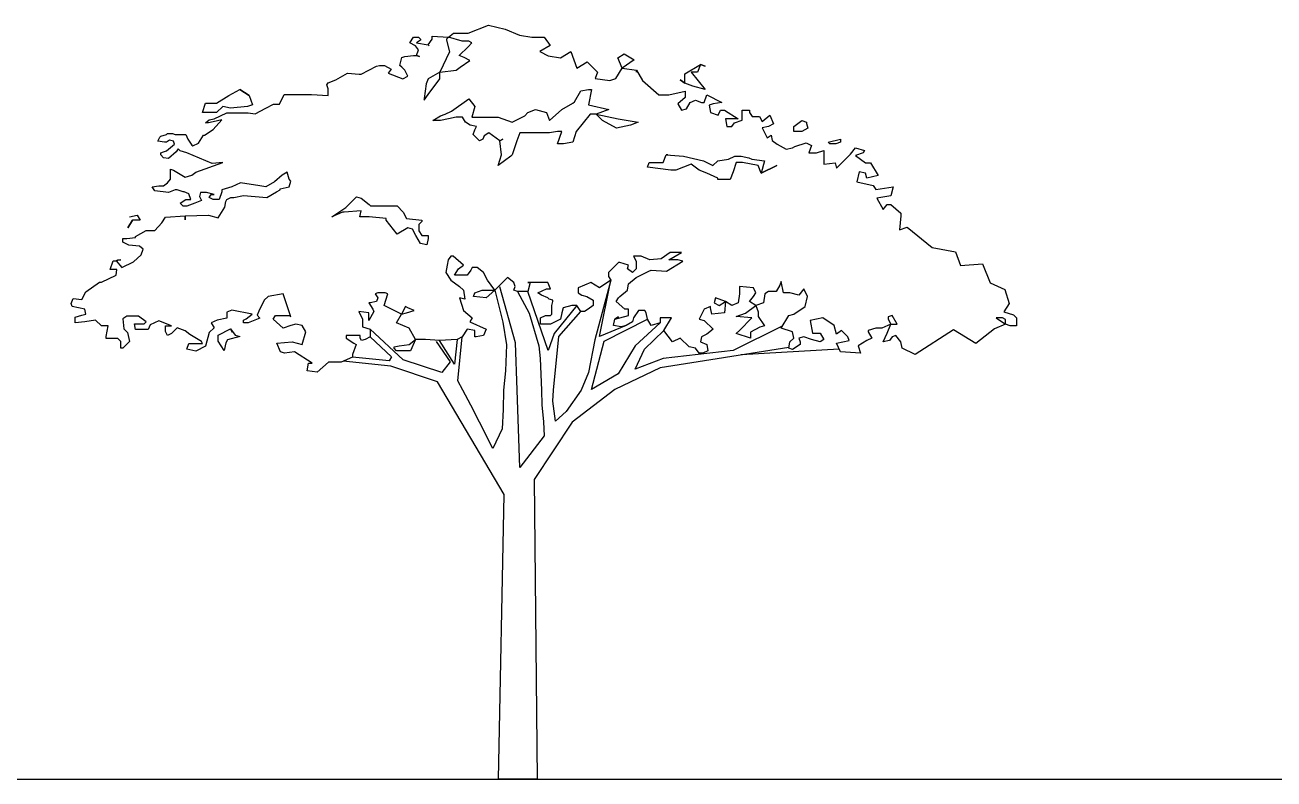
# Model space of a CAD drawing. Header units: millimetres. Extents: x 87938 to 265635, y 330093 to 434310.
# Drawn here: x 166028 to 180578, y 365241 to 374025 of the extents above; entities that cross this region are included whole.
import ezdxf

# ---------------------------------------------------------------- set-up
doc = ezdxf.new("R2010")
doc.units = ezdxf.units.MM
doc.layers.add('www.cad-blocks.net', color=7, linetype='Continuous')

# ---------------------------------------------------------------- blocks, each defined once
blk = doc.blocks.new('A$C55E16487')
for p, q in [((4203, 7898), (4420, 7985)), ((4420, 7985), (4594, 7942)), ((4594, 7942), (4746, 7877)), ((3584, 7795), (3625, 7857)), ((3625, 7857), (3676, 7857)), ((3697, 7826), (3656, 7795)), ((3676, 7857), (3697, 7836)), ((3697, 7836), (3697, 7826)), ((3779, 7774), (3821, 7836)), ((3821, 7836), (3821, 7867)), ((3821, 7867), (3996, 7857)), ((3996, 7857), (3975, 7836)), ((3975, 7836), (3975, 7826)), ((3975, 7826), (4006, 7702)), ((3996, 7857), (4047, 7898)), ((4140, 7815), (3996, 7857)), ((4047, 7898), (4078, 7898)), ((4078, 7898), (4150, 7898)), ((4212, 7815), (4140, 7815)), ((4150, 7898), (4203, 7898)), ((4243, 7795), (4212, 7815)), ((4746, 7877), (4876, 7855)), ((4876, 7855), (5007, 7855)), ((5007, 7855), (5072, 7768)), ((3645, 7764), (3584, 7795)), ((3676, 7723), (3645, 7764)), ((3656, 7795), (3779, 7774)), ((3656, 7661), (3676, 7723)), ((3779, 7774), (3790, 7764)), ((3790, 7764), (3779, 7774)), ((4006, 7702), (3903, 7486)), ((4109, 7661), (4202, 7754)), ((4202, 7754), (4243, 7795)), ((5072, 7768), (4963, 7703)), ((4963, 7703), (5050, 7659)), ((5181, 7638), (5289, 7703)), ((5289, 7703), (5355, 7529)), ((5789, 7638), (5854, 7681)), ((5854, 7681), (5963, 7616)), ((3069, 7465), (3234, 7548)), ((3234, 7548), (3264, 7558)), ((3264, 7558), (3316, 7558)), ((3316, 7558), (3388, 7517)), ((3481, 7558), (3501, 7640)), ((3501, 7538), (3481, 7558)), ((3501, 7640), (3532, 7651)), ((3532, 7651), (3625, 7661)), ((3625, 7661), (3656, 7661)), ((3656, 7661), (3687, 7651)), ((3687, 7651), (3656, 7661)), ((4160, 7640), (4109, 7661)), ((4119, 7538), (4222, 7610)), ((4222, 7610), (4160, 7640)), ((5050, 7659), (5181, 7638)), ((5355, 7529), (5463, 7594)), ((5463, 7594), (5572, 7486)), ((5833, 7529), (5789, 7638)), ((5963, 7616), (5833, 7529)), ((6499, 7469), (6664, 7568)), ((6664, 7568), (6631, 7485)), ((6664, 7568), (6714, 7551)), ((6714, 7551), (6664, 7568)), ((2801, 7404), (2925, 7476)), ((2925, 7476), (3048, 7465)), ((3048, 7465), (3069, 7465)), ((3388, 7517), (3357, 7476)), ((3357, 7476), (3512, 7414)), ((3532, 7507), (3501, 7538)), ((3512, 7414), (3563, 7445)), ((3563, 7445), (3532, 7507)), ((3779, 7414), (3759, 7363)), ((3903, 7486), (3779, 7414)), ((3779, 7249), (3903, 7414)), ((3903, 7486), (4078, 7507)), ((3903, 7414), (3903, 7486)), ((4078, 7507), (4119, 7538)), ((5572, 7486), (5550, 7420)), ((5550, 7420), (5702, 7399)), ((5702, 7399), (5767, 7420)), ((5767, 7420), (5833, 7529)), ((5833, 7529), (5985, 7507)), ((5985, 7507), (5985, 7486)), ((5985, 7486), (5985, 7507)), ((5985, 7507), (6050, 7399)), ((6499, 7370), (6499, 7469)), ((6631, 7485), (6565, 7485)), ((6565, 7485), (6714, 7304)), ((1670, 7238), (1786, 7304)), ((1786, 7304), (1885, 7238)), ((1885, 7238), (1786, 7304)), ((1786, 7304), (1885, 7238)), ((2708, 7352), (2719, 7373)), ((2719, 7311), (2708, 7352)), ((2719, 7373), (2801, 7404)), ((2719, 7239), (2719, 7311)), ((3759, 7363), (3738, 7208)), ((5329, 7172), (5395, 7288)), ((5395, 7288), (5478, 7304)), ((5478, 7304), (5511, 7304)), ((5511, 7304), (5478, 7139)), ((6050, 7399), (6224, 7247)), ((6329, 7245), (6503, 7285)), ((6499, 7370), (6450, 7403)), ((6450, 7403), (6499, 7370)), ((6582, 7337), (6499, 7370)), ((6503, 7285), (6503, 7218)), ((6714, 7304), (6582, 7337)), ((1390, 7057), (1423, 7156)), ((1423, 7156), (1539, 7156)), ((1539, 7156), (1670, 7238)), ((1885, 7238), (1918, 7139)), ((2060, 7105), (2142, 7146)), ((2142, 7146), (2204, 7146)), ((2204, 7146), (2255, 7249)), ((2255, 7249), (2399, 7249)), ((2399, 7249), (2544, 7249)), ((2544, 7249), (2719, 7239)), ((3738, 7188), (3779, 7249)), ((3738, 7208), (3738, 7188)), ((4027, 7073), (4209, 7205)), ((4209, 7205), (4274, 7123)), ((5197, 7090), (5313, 7156)), ((5313, 7156), (5329, 7172)), ((6224, 7247), (6329, 7245)), ((6503, 7218), (6423, 7151)), ((6423, 7151), (6463, 7085)), ((6516, 7098), (6556, 7165)), ((6556, 7165), (6610, 7191)), ((6610, 7191), (6676, 7165)), ((6676, 7165), (6703, 7165)), ((6703, 7165), (6730, 7245)), ((6730, 7245), (6890, 7165)), ((6797, 7151), (6756, 7138)), ((6890, 7165), (6797, 7151)), ((1539, 7057), (1390, 7057)), ((1514, 6992), (1648, 7054)), ((1605, 7123), (1539, 7057)), ((1687, 7106), (1605, 7123)), ((1648, 7054), (1874, 7054)), ((1868, 7123), (1687, 7106)), ((1918, 7139), (1868, 7123)), ((1874, 7054), (1946, 7043)), ((1946, 7043), (2060, 7105)), ((3830, 6975), (3912, 7024)), ((3912, 7024), (3961, 7041)), ((3961, 7041), (4027, 7073)), ((4274, 7123), (4242, 7008)), ((4670, 6958), (4802, 7024)), ((4802, 7024), (4835, 7057)), ((4835, 7057), (4917, 7090)), ((4917, 7090), (5033, 7057)), ((5033, 7057), (5066, 6975)), ((5066, 6975), (5197, 7090)), ((5494, 7041), (5346, 6859)), ((5478, 7139), (5692, 7090)), ((5560, 7041), (5494, 7041)), ((5692, 7090), (5560, 7041)), ((5560, 7041), (5791, 6991)), ((5626, 6975), (5560, 7041)), ((6463, 7085), (6516, 7098)), ((6756, 7138), (6770, 7058)), ((6770, 7058), (6850, 7031)), ((6850, 7031), (6877, 7085)), ((6877, 7085), (6917, 7085)), ((6917, 7085), (7064, 6991)), ((7104, 6978), (7104, 7085)), ((7104, 7085), (7184, 7085)), ((7184, 7085), (7184, 7058)), ((7184, 7058), (7210, 7018)), ((7210, 7018), (7290, 7018)), ((7290, 7018), (7317, 6965)), ((7317, 6965), (7397, 7031)), ((7397, 7031), (7437, 6938)), ((1411, 6817), (1503, 6879)), ((1421, 6951), (1462, 6982)), ((1452, 6951), (1421, 6951)), ((1503, 6961), (1452, 6951)), ((1462, 6982), (1514, 6992)), ((1503, 6879), (1596, 6982)), ((1596, 6982), (1503, 6961)), ((3912, 6975), (3830, 6975)), ((3994, 6991), (3912, 6975)), ((4077, 7008), (3994, 6991)), ((4143, 7008), (4077, 7008)), ((4176, 6958), (4143, 7008)), ((4225, 6925), (4176, 6958)), ((4291, 6909), (4225, 6925)), ((4242, 7008), (4390, 7008)), ((4274, 6876), (4291, 6909)), ((4390, 7008), (4522, 7008)), ((4522, 7008), (4670, 6958)), ((5774, 6892), (5626, 6975)), ((5923, 6925), (5774, 6892)), ((5791, 6991), (6005, 6958)), ((6005, 6958), (5923, 6925)), ((7064, 6991), (6930, 6991)), ((6930, 6991), (6943, 6911)), ((6943, 6911), (6997, 6911)), ((6997, 6911), (7023, 6951)), ((7023, 6951), (7104, 6978)), ((7384, 6911), (7317, 6898)), ((7317, 6898), (7371, 6791)), ((7437, 6938), (7384, 6911)), ((7653, 6909), (7736, 6975)), ((7653, 6859), (7653, 6909)), ((7736, 6975), (7785, 6958)), ((7801, 6892), (7736, 6859)), ((7785, 6958), (7785, 6942)), ((7785, 6942), (7801, 6892)), ((917, 6755), (937, 6796)), ((989, 6745), (917, 6755)), ((937, 6796), (947, 6807)), ((947, 6807), (1009, 6827)), ((1009, 6827), (1019, 6838)), ((1040, 6766), (1009, 6745)), ((1019, 6838), (1061, 6838)), ((1081, 6755), (1040, 6766)), ((1061, 6838), (1071, 6838)), ((1071, 6838), (1102, 6827)), ((1092, 6724), (1081, 6755)), ((1102, 6827), (1205, 6827)), ((1205, 6827), (1215, 6827)), ((1215, 6827), (1236, 6776)), ((1236, 6776), (1277, 6714)), ((1349, 6735), (1401, 6817)), ((1401, 6817), (1411, 6817)), ((4258, 6826), (4274, 6876)), ((4324, 6760), (4258, 6826)), ((4357, 6777), (4324, 6760)), ((4373, 6810), (4357, 6777)), ((4423, 6843), (4373, 6810)), ((4538, 6760), (4423, 6843)), ((4538, 6760), (4571, 6777)), ((4571, 6777), (4538, 6760)), ((4555, 6612), (4538, 6760)), ((4719, 6760), (4670, 6612)), ((4752, 6843), (4719, 6760)), ((4983, 6843), (4752, 6843)), ((5066, 6843), (4983, 6843)), ((5148, 6859), (5066, 6843)), ((5148, 6728), (5197, 6859)), ((5197, 6859), (5148, 6859)), ((5346, 6859), (5313, 6744)), ((7371, 6791), (7411, 6818)), ((7411, 6818), (7424, 6764)), ((7424, 6764), (7477, 6724)), ((7736, 6859), (7653, 6859)), ((8016, 6744), (8148, 6777)), ((8148, 6777), (8148, 6744)), ((947, 6632), (978, 6642)), ((947, 6611), (947, 6632)), ((978, 6642), (1009, 6652)), ((1009, 6745), (989, 6745)), ((1009, 6652), (1092, 6724)), ((1112, 6642), (1030, 6570)), ((1133, 6673), (1112, 6642)), ((1153, 6652), (1133, 6673)), ((1225, 6632), (1153, 6652)), ((1493, 6519), (1225, 6632)), ((1277, 6714), (1287, 6704)), ((1287, 6704), (1349, 6735)), ((5214, 6728), (5148, 6728)), ((5313, 6744), (5214, 6728)), ((7477, 6724), (7571, 6671)), ((7571, 6671), (7638, 6684)), ((7638, 6684), (7664, 6698)), ((7664, 6698), (7784, 6738)), ((7784, 6738), (7838, 6711)), ((7824, 6671), (7811, 6631)), ((7811, 6631), (7891, 6631)), ((7838, 6711), (7824, 6671)), ((7891, 6631), (7971, 6658)), ((7971, 6658), (7971, 6578)), ((8032, 6728), (8016, 6744)), ((8098, 6728), (8032, 6728)), ((8148, 6744), (8098, 6728)), ((8225, 6591), (8252, 6618)), ((8252, 6618), (8305, 6684)), ((8305, 6684), (8399, 6658)), ((8385, 6631), (8305, 6604)), ((8399, 6658), (8385, 6631)), ((978, 6580), (947, 6611)), ((1030, 6570), (978, 6580)), ((1318, 6426), (1606, 6529)), ((1606, 6529), (1493, 6519)), ((4522, 6497), (4555, 6612)), ((4654, 6596), (4522, 6497)), ((4670, 6612), (4654, 6596)), ((6104, 6480), (6120, 6530)), ((6120, 6530), (6269, 6530)), ((6269, 6530), (6302, 6612)), ((6302, 6612), (6318, 6612)), ((6318, 6612), (6302, 6612)), ((6302, 6612), (6483, 6596)), ((6565, 6513), (6401, 6448)), ((6483, 6596), (6697, 6546)), ((6648, 6448), (6565, 6513)), ((6697, 6546), (6796, 6497)), ((6796, 6497), (6846, 6546)), ((6846, 6546), (6961, 6563)), ((6961, 6563), (7027, 6596)), ((7043, 6530), (7010, 6431)), ((7027, 6596), (7093, 6596)), ((7109, 6530), (7043, 6530)), ((7093, 6596), (7175, 6579)), ((7274, 6497), (7109, 6530)), ((7175, 6579), (7208, 6563)), ((7208, 6563), (7340, 6546)), ((7307, 6415), (7274, 6497)), ((7340, 6546), (7307, 6415)), ((7307, 6415), (7472, 6497)), ((7472, 6497), (7307, 6415)), ((7971, 6578), (7971, 6538)), ((7971, 6538), (7971, 6511)), ((7971, 6511), (8091, 6524)), ((8091, 6524), (8105, 6471)), ((8105, 6471), (8225, 6591)), ((8305, 6604), (8412, 6524)), ((8412, 6524), (8452, 6524)), ((8452, 6524), (8465, 6524)), ((8465, 6524), (8545, 6391)), ((1019, 6313), (1050, 6354)), ((1050, 6354), (1050, 6457)), ((1050, 6457), (1081, 6447)), ((1081, 6447), (1205, 6374)), ((1205, 6374), (1277, 6395)), ((1277, 6395), (1318, 6426)), ((2235, 6395), (2152, 6323)), ((2286, 6426), (2235, 6395)), ((2307, 6354), (2286, 6426)), ((2327, 6333), (2307, 6354)), ((6351, 6448), (6104, 6480)), ((6401, 6448), (6351, 6448)), ((6730, 6415), (6648, 6448)), ((6846, 6365), (6730, 6415)), ((6846, 6349), (6846, 6365)), ((7010, 6431), (6977, 6349)), ((8345, 6431), (8318, 6324)), ((8412, 6418), (8345, 6431)), ((8425, 6364), (8412, 6418)), ((8545, 6391), (8425, 6364)), ((855, 6272), (927, 6282)), ((886, 6230), (855, 6272)), ((1030, 6210), (886, 6230)), ((927, 6282), (978, 6282)), ((978, 6282), (1019, 6313)), ((1102, 6241), (1030, 6210)), ((1122, 6241), (1102, 6241)), ((1184, 6220), (1122, 6241)), ((1195, 6220), (1184, 6220)), ((1246, 6199), (1195, 6220)), ((1596, 6220), (1565, 6138)), ((1699, 6272), (1596, 6241)), ((1596, 6241), (1596, 6220)), ((1792, 6313), (1699, 6272)), ((1998, 6282), (1792, 6313)), ((2060, 6272), (1998, 6282)), ((2152, 6323), (2060, 6272)), ((2070, 6158), (2173, 6220)), ((2173, 6220), (2214, 6241)), ((2214, 6251), (2307, 6272)), ((2214, 6241), (2214, 6251)), ((2307, 6272), (2327, 6333)), ((6977, 6349), (6846, 6349)), ((8318, 6324), (8492, 6284)), ((8492, 6284), (8519, 6244)), ((8519, 6244), (8706, 6271)), ((8706, 6271), (8679, 6177)), ((1153, 6097), (1215, 6138)), ((1184, 6066), (1153, 6097)), ((1215, 6138), (1236, 6138)), ((1308, 6097), (1225, 6066)), ((1236, 6138), (1267, 6138)), ((1267, 6138), (1246, 6199)), ((1380, 6127), (1308, 6097)), ((1370, 6210), (1359, 6169)), ((1359, 6169), (1380, 6127)), ((1431, 6210), (1370, 6210)), ((1514, 6189), (1431, 6210)), ((1462, 6158), (1483, 6189)), ((1503, 6138), (1462, 6158)), ((1483, 6189), (1514, 6189)), ((1565, 6138), (1503, 6138)), ((1627, 6055), (1637, 6117)), ((1637, 6117), (1648, 6138)), ((1648, 6138), (1689, 6158)), ((1689, 6158), (1720, 6158)), ((1720, 6158), (1823, 6179)), ((1823, 6179), (2070, 6158)), ((2907, 6052), (3022, 6167)), ((3022, 6167), (3071, 6151)), ((3071, 6151), (3154, 6085)), ((3154, 6085), (3170, 6069)), ((8679, 6177), (8532, 6151)), ((8532, 6151), (8599, 6031)), ((616, 5953), (698, 5970)), ((698, 5970), (731, 5920)), ((999, 5952), (1205, 5963)), ((1225, 6066), (1184, 6066)), ((1205, 5963), (1452, 5973)), ((1205, 5963), (1205, 5922)), ((1205, 5922), (1205, 5963)), ((1452, 5973), (1555, 5942)), ((1555, 5942), (1627, 6055)), ((2758, 5953), (2907, 6052)), ((2874, 6003), (2758, 5953)), ((2890, 6003), (2874, 6003)), ((3071, 6019), (2890, 6003)), ((3055, 5953), (3071, 6019)), ((3154, 5953), (3055, 5953)), ((3335, 5937), (3154, 5953)), ((3170, 6069), (3203, 6069)), ((3203, 6069), (3450, 6069)), ((3450, 6069), (3516, 6003)), ((3516, 6003), (3549, 5937)), ((8599, 6031), (8639, 6084)), ((8639, 6084), (8679, 6084)), ((8679, 6084), (8786, 5991)), ((8786, 5964), (8772, 5817)), ((8786, 5991), (8786, 5964)), ((649, 5920), (599, 5838)), ((599, 5838), (649, 5920)), ((731, 5920), (649, 5920)), ((886, 5808), (958, 5891)), ((958, 5891), (999, 5952)), ((3335, 5920), (3335, 5937)), ((3450, 5772), (3335, 5920)), ((3566, 5838), (3450, 5772)), ((3549, 5937), (3714, 5920)), ((3615, 5822), (3566, 5838)), ((3648, 5756), (3615, 5822)), ((3714, 5904), (3681, 5871)), ((3681, 5871), (3681, 5805)), ((3714, 5920), (3714, 5904)), ((8772, 5817), (8852, 5844)), ((8852, 5844), (9116, 5630)), ((546, 5685), (546, 5726)), ((546, 5726), (587, 5726)), ((587, 5726), (680, 5736)), ((680, 5747), (793, 5808)), ((680, 5736), (680, 5747)), ((793, 5808), (824, 5808)), ((824, 5808), (886, 5808)), ((3698, 5673), (3648, 5756)), ((3681, 5805), (3714, 5756)), ((3714, 5756), (3780, 5756)), ((3780, 5723), (3764, 5657)), ((3780, 5756), (3780, 5723)), ((608, 5654), (546, 5685)), ((721, 5644), (608, 5654)), ((762, 5613), (721, 5644)), ((741, 5551), (762, 5613)), ((3764, 5657), (3698, 5673)), ((6343, 5577), (6249, 5510)), ((6329, 5497), (6463, 5577)), ((6463, 5577), (6343, 5577)), ((9116, 5630), (9364, 5584)), ((9364, 5584), (9418, 5437)), ((412, 5397), (443, 5489)), ((443, 5489), (474, 5489)), ((474, 5489), (494, 5500)), ((525, 5500), (474, 5489)), ((474, 5489), (535, 5417)), ((494, 5500), (525, 5500)), ((535, 5417), (659, 5479)), ((659, 5479), (741, 5551)), ((3980, 5443), (3966, 5363)), ((3993, 5497), (3980, 5443)), ((4020, 5537), (3993, 5497)), ((4046, 5537), (4020, 5537)), ((4153, 5443), (4046, 5537)), ((4100, 5403), (4153, 5443)), ((5795, 5470), (5688, 5363)), ((5809, 5470), (5795, 5470)), ((5902, 5443), (5809, 5470)), ((5889, 5403), (5902, 5443)), ((6036, 5537), (5955, 5537)), ((5955, 5537), (5982, 5483)), ((5982, 5483), (5982, 5403)), ((6129, 5497), (6036, 5537)), ((6249, 5510), (6129, 5497)), ((6303, 5377), (6476, 5483)), ((6423, 5497), (6329, 5497)), ((6476, 5483), (6423, 5497)), ((9418, 5437), (9652, 5457)), ((9652, 5457), (9733, 5256)), ((319, 5263), (474, 5335)), ((422, 5397), (412, 5397)), ((484, 5397), (422, 5397)), ((474, 5335), (484, 5397)), ((3966, 5363), (4020, 5283)), ((4060, 5337), (4100, 5403)), ((4193, 5337), (4060, 5337)), ((4233, 5390), (4193, 5337)), ((4247, 5417), (4233, 5390)), ((4300, 5417), (4247, 5417)), ((4367, 5363), (4300, 5417)), ((4407, 5283), (4367, 5363)), ((4620, 5310), (4487, 5177)), ((4687, 5257), (4620, 5310)), ((5688, 5363), (5688, 5323)), ((5688, 5323), (5715, 5283)), ((5942, 5363), (5889, 5403)), ((5902, 5243), (5982, 5310)), ((5982, 5403), (5942, 5363)), ((5982, 5310), (6116, 5377)), ((6116, 5377), (6142, 5390)), ((6142, 5390), (6303, 5377)), ((113, 5078), (154, 5160)), ((154, 5160), (299, 5263)), ((299, 5263), (319, 5263)), ((4020, 5283), (4113, 5217)), ((4113, 5217), (4153, 5177)), ((4153, 5177), (4167, 5083)), ((4273, 5150), (4353, 5177)), ((4353, 5177), (4487, 5177)), ((4487, 5177), (4393, 5097)), ((4487, 5177), (4407, 5283)), ((4487, 5177), (4571, 4838)), ((4703, 4619), (4538, 5212)), ((4701, 5217), (4687, 5257)), ((4687, 5177), (4701, 5217)), ((4727, 5163), (4687, 5177)), ((4727, 5163), (4851, 4932)), ((4834, 5163), (4727, 5163)), ((5048, 5257), (4834, 5257)), ((4834, 5257), (4861, 5257)), ((4861, 5257), (4834, 5163)), ((5049, 4537), (4834, 5163)), ((4941, 5150), (5034, 5190)), ((5034, 5190), (5074, 5190)), ((5074, 5190), (5048, 5257)), ((5502, 5257), (5368, 5203)), ((5368, 5203), (5368, 5150)), ((5595, 5203), (5502, 5257)), ((5715, 5283), (5544, 4652)), ((5593, 4685), (5715, 5283)), ((5715, 5283), (5595, 5203)), ((5809, 5110), (5889, 5177)), ((5889, 5177), (5902, 5243)), ((7224, 5203), (7077, 5217)), ((7077, 5217), (7077, 5137)), ((7250, 5150), (7224, 5203)), ((7384, 5163), (7344, 5137)), ((7464, 5163), (7384, 5163)), ((7504, 5230), (7464, 5163)), ((7517, 5270), (7504, 5230)), ((7544, 5150), (7517, 5270)), ((7758, 5190), (7704, 5123)), ((7798, 5110), (7758, 5190)), ((9733, 5256), (9887, 5183)), ((9887, 5183), (9934, 5035)), ((0, 5036), (21, 5088)), ((10, 5006), (0, 5036)), ((21, 5088), (113, 5078)), ((2044, 5070), (1987, 4954)), ((2084, 5110), (2044, 5070)), ((2244, 5137), (2084, 5110)), ((2324, 4896), (2244, 5137)), ((3165, 5043), (3152, 5043)), ((3152, 5043), (3192, 4976)), ((3232, 5056), (3165, 5043)), ((3245, 5150), (3219, 5137)), ((3219, 5137), (3245, 5097)), ((3245, 5097), (3232, 5056)), ((3325, 5150), (3245, 5150)), ((3312, 5016), (3352, 5137)), ((3352, 5137), (3325, 5150)), ((4167, 5083), (4113, 5097)), ((4113, 5097), (4153, 4963)), ((4260, 5110), (4273, 5150)), ((4393, 5097), (4260, 5110)), ((4981, 5123), (4941, 5150)), ((5048, 5097), (4981, 5123)), ((5061, 5083), (5048, 5097)), ((5101, 5070), (5061, 5083)), ((5088, 5016), (5101, 5056)), ((5101, 5056), (5101, 5070)), ((5368, 5150), (5408, 5123)), ((5408, 5123), (5461, 5110)), ((5461, 5110), (5528, 5070)), ((5528, 5070), (5528, 5016)), ((5769, 5056), (5795, 5097)), ((5862, 4976), (5769, 5056)), ((5795, 5097), (5809, 5110)), ((6823, 5097), (6810, 5043)), ((6810, 5043), (6863, 5016)), ((6930, 5056), (6823, 5097)), ((6863, 5016), (6930, 5056)), ((6930, 5056), (6917, 4936)), ((6997, 5016), (6930, 5056)), ((7064, 5043), (6997, 5016)), ((7077, 5137), (7064, 5043)), ((7184, 5056), (7224, 5110)), ((7250, 5016), (7184, 5056)), ((7224, 5110), (7250, 5150)), ((7331, 5043), (7250, 5016)), ((7344, 5137), (7331, 5043)), ((7611, 5150), (7544, 5150)), ((7704, 5123), (7611, 5150)), ((7771, 5003), (7798, 5110)), ((9934, 5035), (9878, 4948)), ((144, 4975), (10, 5006)), ((41, 4892), (113, 4913)), ((113, 4913), (154, 4923)), ((154, 4923), (144, 4975)), ((587, 4903), (546, 4872)), ((690, 4903), (587, 4903)), ((711, 4903), (690, 4903)), ((793, 4841), (711, 4903)), ((1699, 4964), (1648, 4944)), ((1648, 4944), (1648, 4882)), ((1915, 4923), (1699, 4964)), ((1854, 4872), (1915, 4923)), ((1987, 4954), (1967, 4913)), ((1967, 4913), (1998, 4882)), ((2137, 4870), (2164, 4910)), ((2164, 4910), (2311, 4910)), ((2311, 4910), (2324, 4896)), ((3152, 4936), (3045, 4950)), ((3045, 4950), (3085, 4870)), ((3205, 4950), (3152, 4856)), ((3152, 4856), (3152, 4936)), ((3192, 4976), (3205, 4950)), ((3499, 4923), (3312, 5016)), ((3446, 4830), (3499, 4923)), ((3539, 5003), (3499, 4923)), ((3499, 4923), (3552, 4936)), ((3566, 4990), (3539, 5003)), ((3552, 4936), (3633, 4963)), ((3633, 4963), (3566, 4990)), ((4153, 4963), (4247, 4883)), ((4851, 4932), (4950, 4586)), ((4968, 4883), (5021, 4910)), ((5021, 4910), (5074, 4910)), ((5074, 4910), (5088, 4923)), ((5088, 4923), (5088, 5016)), ((5355, 5016), (5115, 4718)), ((5164, 4685), (5395, 4950)), ((5194, 4936), (5181, 4870)), ((5208, 4990), (5194, 4936)), ((5301, 5016), (5208, 4990)), ((5355, 5016), (5301, 5016)), ((5395, 4950), (5355, 5016)), ((5435, 4950), (5395, 4950)), ((5475, 4976), (5435, 4950)), ((5528, 5016), (5475, 4976)), ((5755, 4870), (5902, 4910)), ((5755, 4870), (5795, 4896)), ((5795, 4896), (5755, 4870)), ((5902, 4976), (5862, 4976)), ((5902, 4910), (5902, 4976)), ((6009, 4963), (5955, 4883)), ((6076, 4963), (6009, 4963)), ((6089, 4936), (6076, 4963)), ((6102, 4870), (6089, 4936)), ((6703, 4976), (6650, 4870)), ((6770, 5003), (6703, 4976)), ((6770, 4990), (6770, 5003)), ((6783, 4923), (6770, 4990)), ((6917, 4936), (6783, 4923)), ((7043, 4899), (7142, 4932)), ((7208, 4883), (7043, 4899)), ((7142, 4932), (7250, 5016)), ((7250, 5016), (7274, 4948)), ((7274, 4948), (7274, 4899)), ((7274, 4899), (7340, 4800)), ((7517, 4776), (7598, 4910)), ((7598, 4910), (7651, 4923)), ((7651, 4923), (7771, 5003)), ((8692, 4910), (8652, 4896)), ((8652, 4896), (8652, 4870)), ((8746, 4816), (8692, 4910)), ((9878, 4948), (9977, 4916)), ((9977, 4916), (10010, 4883)), ((41, 4831), (41, 4892)), ((144, 4841), (41, 4831)), ((257, 4861), (144, 4841)), ((319, 4800), (257, 4861)), ((391, 4800), (319, 4800)), ((371, 4686), (391, 4800)), ((546, 4872), (556, 4769)), ((556, 4769), (597, 4728)), ((680, 4759), (669, 4820)), ((669, 4820), (700, 4820)), ((700, 4820), (772, 4820)), ((772, 4820), (793, 4841)), ((834, 4810), (814, 4759)), ((927, 4851), (834, 4810)), ((1061, 4800), (927, 4851)), ((999, 4738), (999, 4800)), ((999, 4800), (1061, 4800)), ((1122, 4779), (1061, 4717)), ((1205, 4748), (1122, 4779)), ((1514, 4779), (1462, 4728)), ((1545, 4861), (1483, 4831)), ((1483, 4831), (1514, 4779)), ((1648, 4882), (1545, 4861)), ((1555, 4701), (1687, 4767)), ((1687, 4767), (1703, 4734)), ((1703, 4734), (1687, 4767)), ((1687, 4767), (1736, 4701)), ((1823, 4861), (1854, 4872)), ((1823, 4831), (1823, 4861)), ((1874, 4831), (1823, 4831)), ((1998, 4882), (1874, 4831)), ((2244, 4776), (2137, 4870)), ((2324, 4803), (2244, 4776)), ((2378, 4816), (2324, 4803)), ((2444, 4803), (2378, 4816)), ((2484, 4736), (2444, 4803)), ((3085, 4870), (3085, 4790)), ((3085, 4790), (3165, 4763)), ((3165, 4763), (3165, 4683)), ((3516, 4438), (3165, 4763)), ((3579, 4776), (3446, 4830)), ((3646, 4656), (3579, 4776)), ((4193, 4763), (4140, 4683)), ((4273, 4750), (4193, 4763)), ((4247, 4883), (4220, 4843)), ((4220, 4843), (4393, 4763)), ((4393, 4763), (4367, 4696)), ((4571, 4838), (4609, 4598)), ((4968, 4816), (4968, 4883)), ((5008, 4816), (4968, 4816)), ((5074, 4816), (5008, 4816)), ((5181, 4870), (5074, 4816)), ((5875, 4803), (5593, 4685)), ((5642, 4636), (6102, 4870)), ((5742, 4803), (5755, 4870)), ((5822, 4790), (5742, 4803)), ((5875, 4803), (5822, 4790)), ((5942, 4843), (5875, 4803)), ((5955, 4883), (5942, 4843)), ((6236, 4830), (5972, 4586)), ((6142, 4803), (6102, 4870)), ((6236, 4830), (6142, 4803)), ((6356, 4883), (6236, 4883)), ((6236, 4883), (6236, 4830)), ((6276, 4750), (6356, 4883)), ((6650, 4870), (6703, 4856)), ((6703, 4856), (6797, 4763)), ((6797, 4763), (6730, 4710)), ((7529, 4796), (7010, 4537)), ((7076, 4751), (7208, 4883)), ((7291, 4784), (7192, 4734)), ((7340, 4800), (7291, 4784)), ((7638, 4736), (7517, 4776)), ((7958, 4883), (7824, 4856)), ((7824, 4856), (7851, 4723)), ((8078, 4803), (7958, 4883)), ((8105, 4710), (8078, 4803)), ((8519, 4776), (8439, 4750)), ((8585, 4776), (8519, 4776)), ((8679, 4816), (8585, 4776)), ((8639, 4723), (8679, 4816)), ((8652, 4870), (8679, 4816)), ((8679, 4816), (8746, 4816)), ((9779, 4767), (9578, 4612)), ((9895, 4817), (9779, 4767)), ((9862, 4883), (9796, 4883)), ((9796, 4883), (9895, 4817)), ((9895, 4866), (9862, 4883)), ((9895, 4817), (9895, 4866)), ((9944, 4800), (9895, 4817)), ((10010, 4800), (9944, 4800)), ((10010, 4883), (10010, 4817)), ((10010, 4817), (10010, 4800)), ((371, 4666), (371, 4686)), ((494, 4666), (371, 4666)), ((525, 4635), (494, 4666)), ((525, 4563), (525, 4635)), ((618, 4635), (546, 4563)), ((597, 4728), (618, 4635)), ((814, 4759), (680, 4759)), ((1019, 4697), (999, 4738)), ((1061, 4717), (1019, 4697)), ((1256, 4707), (1205, 4748)), ((1380, 4635), (1256, 4707)), ((1390, 4614), (1380, 4635)), ((1462, 4728), (1421, 4584)), ((1555, 4636), (1555, 4701)), ((1621, 4537), (1555, 4636)), ((1654, 4652), (1638, 4619)), ((1786, 4685), (1654, 4652)), ((1736, 4701), (1786, 4685)), ((2444, 4603), (2484, 4736)), ((3058, 4696), (2912, 4696)), ((2912, 4696), (2912, 4670)), ((2912, 4670), (2992, 4616)), ((3058, 4670), (3058, 4696)), ((3072, 4643), (3058, 4670)), ((3112, 4656), (3072, 4643)), ((3165, 4683), (3112, 4656)), ((3165, 4683), (3392, 4473)), ((3579, 4603), (3646, 4656)), ((3646, 4656), (3592, 4536)), ((3753, 4656), (3646, 4656)), ((3900, 4643), (3753, 4656)), ((3863, 4633), (4014, 4420)), ((4086, 4656), (3900, 4643)), ((4058, 4393), (3900, 4643)), ((4086, 4656), (4058, 4393)), ((4140, 4683), (4086, 4656)), ((4094, 4216), (4140, 4683)), ((4273, 4683), (4273, 4750)), ((4287, 4683), (4273, 4683)), ((4367, 4696), (4287, 4683)), ((5115, 4718), (5049, 4537)), ((5108, 4118), (5164, 4685)), ((5544, 4652), (5478, 4306)), ((5511, 4125), (5642, 4636)), ((6071, 4553), (6276, 4750)), ((6369, 4629), (6276, 4750)), ((6449, 4670), (6369, 4629)), ((6543, 4576), (6449, 4670)), ((6676, 4683), (6663, 4629)), ((6730, 4710), (6676, 4683)), ((7043, 4718), (7076, 4751)), ((7192, 4668), (7043, 4718)), ((7192, 4734), (7192, 4668)), ((7611, 4629), (7651, 4670)), ((7651, 4670), (7638, 4736)), ((7758, 4683), (7704, 4670)), ((7704, 4670), (7718, 4629)), ((7838, 4656), (7758, 4683)), ((7931, 4629), (7838, 4656)), ((7851, 4723), (7931, 4723)), ((7931, 4723), (7971, 4656)), ((7971, 4656), (7931, 4629)), ((8158, 4750), (8105, 4710)), ((8105, 4616), (8238, 4643)), ((8225, 4683), (8158, 4750)), ((8238, 4643), (8225, 4683)), ((8425, 4643), (8332, 4589)), ((8479, 4670), (8425, 4643)), ((8439, 4750), (8439, 4736)), ((8439, 4736), (8479, 4670)), ((8599, 4629), (8639, 4723)), ((8666, 4643), (8599, 4629)), ((8692, 4683), (8666, 4643)), ((8732, 4696), (8692, 4683)), ((8786, 4629), (8732, 4696)), ((9344, 4756), (8937, 4496)), ((9578, 4612), (9344, 4756)), ((546, 4563), (525, 4563)), ((1225, 4553), (1246, 4614)), ((1318, 4532), (1225, 4553)), ((1246, 4614), (1390, 4614)), ((1421, 4584), (1318, 4532)), ((1638, 4619), (1621, 4537)), ((2177, 4616), (2338, 4629)), ((2217, 4523), (2177, 4616)), ((2257, 4509), (2217, 4523)), ((2364, 4523), (2257, 4509)), ((2338, 4629), (2444, 4603)), ((2551, 4403), (2364, 4523)), ((3018, 4603), (2978, 4496)), ((2992, 4616), (3018, 4603)), ((3419, 4576), (3472, 4589)), ((3419, 4563), (3419, 4576)), ((3446, 4536), (3419, 4563)), ((3592, 4536), (3446, 4536)), ((3472, 4589), (3579, 4603)), ((4609, 4598), (4600, 4322)), ((4722, 4118), (4703, 4619)), ((4950, 4586), (4967, 4454)), ((5972, 4586), (5791, 4290)), ((5972, 4339), (6071, 4553)), ((7599, 4571), (6236, 4355)), ((7010, 4537), (6269, 4454)), ((6610, 4563), (6543, 4576)), ((6650, 4509), (6610, 4563)), ((6690, 4509), (6650, 4509)), ((6663, 4629), (6730, 4603)), ((6743, 4536), (6690, 4509)), ((6730, 4603), (6743, 4536)), ((8133, 4551), (7095, 4491)), ((7598, 4563), (7611, 4629)), ((7638, 4549), (7598, 4563)), ((7718, 4603), (7638, 4549)), ((7718, 4629), (7718, 4603)), ((8145, 4523), (8105, 4616)), ((8359, 4509), (8145, 4523)), ((8332, 4589), (8359, 4509)), ((8799, 4563), (8786, 4629)), ((8937, 4496), (8799, 4563)), ((2498, 4323), (2511, 4403)), ((2511, 4403), (2551, 4403)), ((2725, 4416), (2605, 4309)), ((2858, 4416), (2725, 4416)), ((2978, 4469), (2858, 4416)), ((3385, 4372), (2879, 4425)), ((2978, 4496), (2978, 4469)), ((3365, 4429), (2978, 4469)), ((3392, 4473), (3365, 4429)), ((3879, 4207), (3385, 4372)), ((3925, 4305), (3516, 4438)), ((4014, 4420), (3925, 4305)), ((4967, 4454), (4979, 4118)), ((6269, 4454), (5972, 4339)), ((2605, 4309), (2498, 4323)), ((4600, 4322), (4578, 4118)), ((5478, 4306), (5399, 4118)), ((5791, 4290), (5511, 4125)), ((6236, 4355), (5758, 4125)), ((4586, 3012), (3879, 4207)), ((4146, 4118), (4094, 4216)), ((4233, 3960), (4146, 4118)), ((4578, 4118), (4574, 3913)), ((4752, 3301), (4722, 4118)), ((4979, 4118), (4985, 3962)), ((5101, 4002), (5108, 4118)), ((5399, 4118), (5242, 3892)), ((5758, 4125), (5305, 3781)), ((5127, 3789), (5101, 4002)), ((4324, 3781), (4233, 3960)), ((4574, 3913), (4562, 3709)), ((4985, 3962), (5002, 3784)), ((5242, 3892), (5127, 3789)), ((4463, 3499), (4324, 3781)), ((4562, 3709), (4463, 3499)), ((5305, 3781), (4904, 3172)), ((5002, 3784), (5008, 3634)), ((5008, 3634), (4752, 3301)), ((4904, 3172), (4933, 0)), ((4524, 0), (4586, 3012)), ((4933, 0), (4524, 0))]:
    blk.add_line(p, q)
blk = doc.blocks.new('format')
at = {"layer": 'www.cad-blocks.net', "color": 155, "true_color": 0x546d8e}
blk.add_line((102854, 365241), (265635, 365241), dxfattribs=at)

msp = doc.modelspace()

# ---------------------------------------------------------------- block references
at = {"xscale": 1.1, "yscale": 1.1, "zscale": 1.1}
msp.add_blockref('A$C55E16487', (166567, 365241), dxfattribs=at)
at = {"layer": 'www.cad-blocks.net'}
msp.add_blockref('format', (0, 0), dxfattribs=at)

doc.saveas('drawing.dxf')
